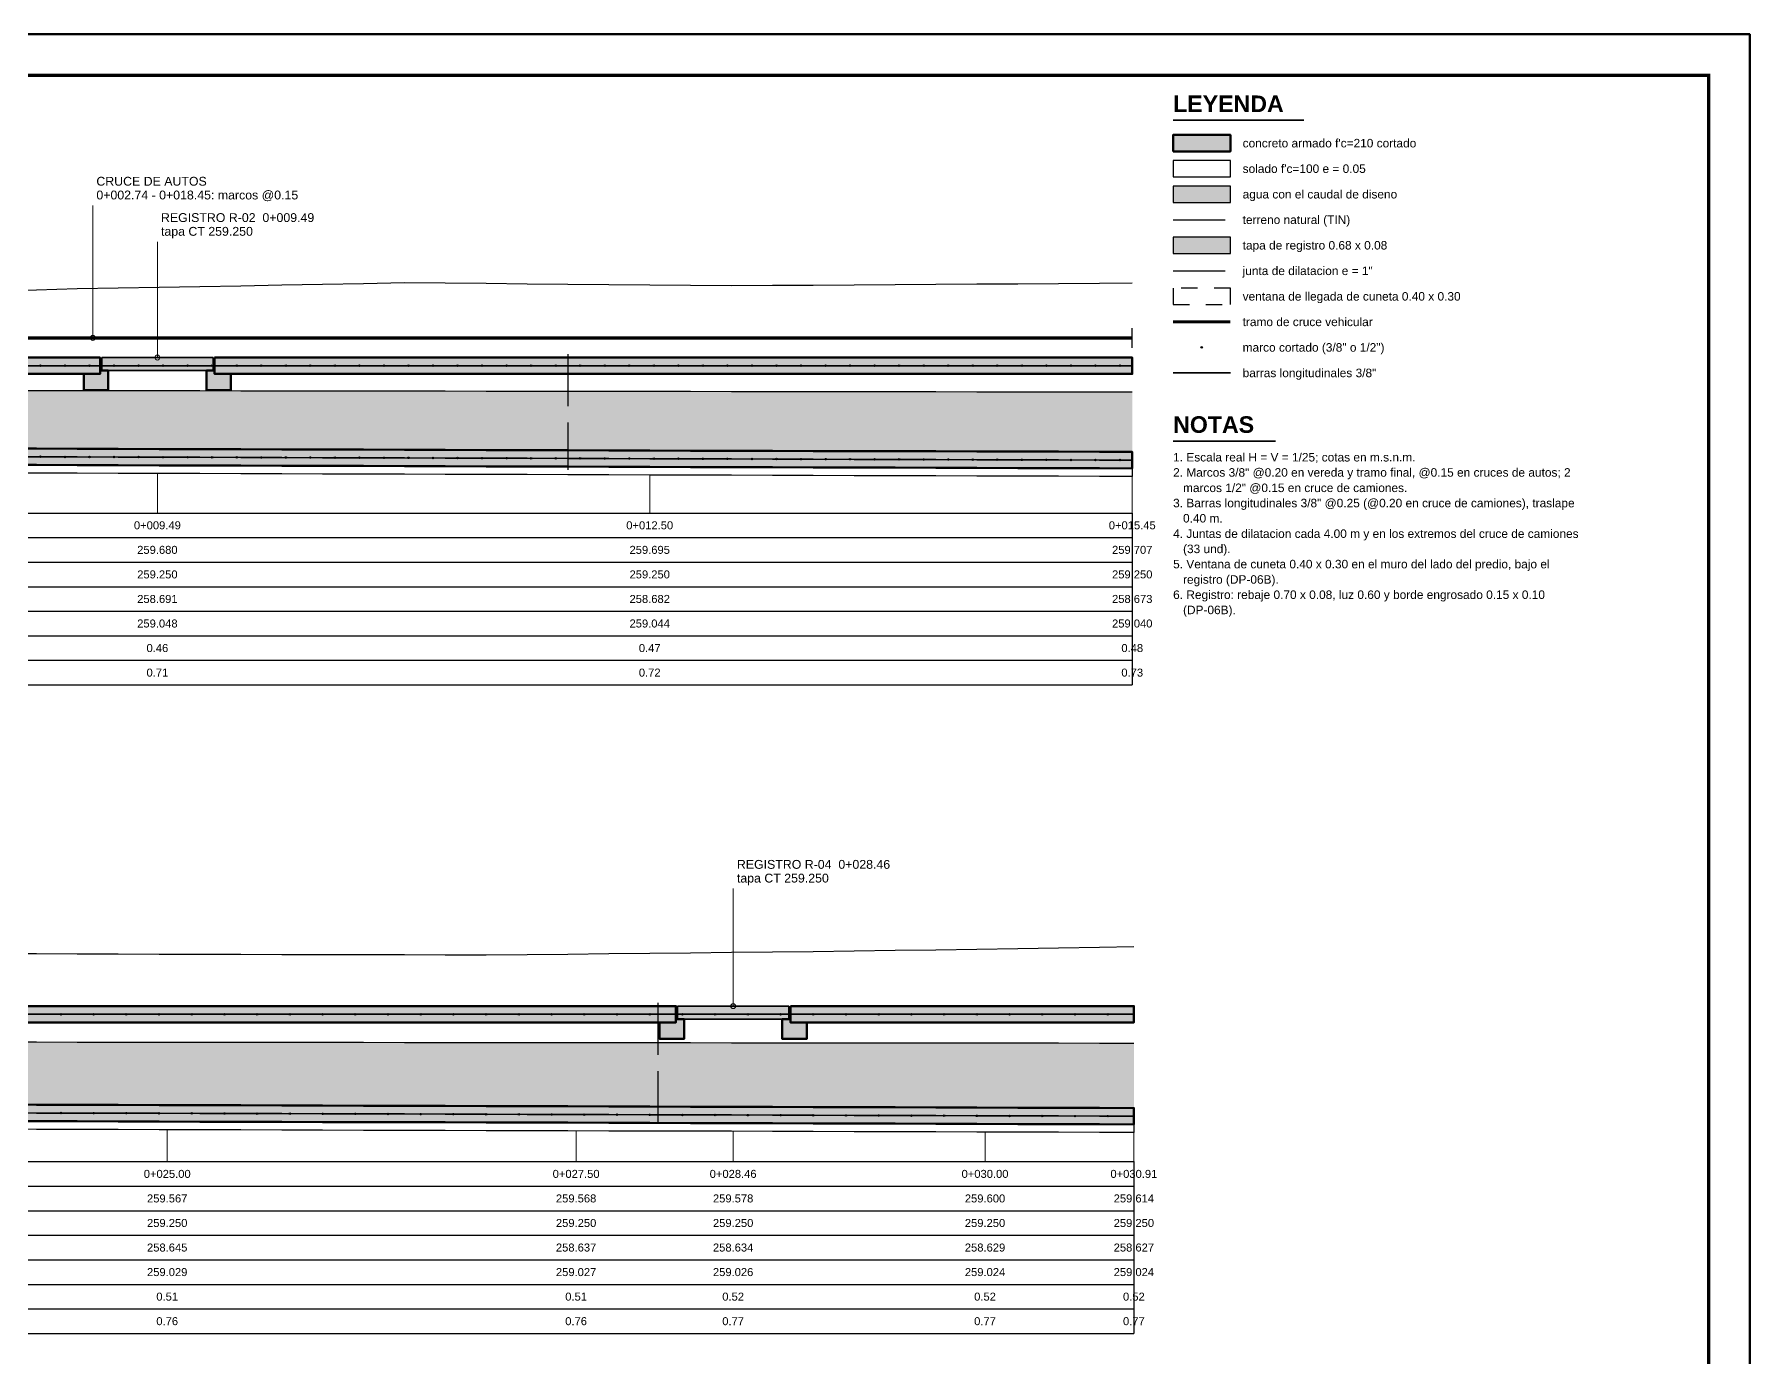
# Model space of a CAD drawing. Header units: metres. Extents: x -573 to 467, y -35 to 119.
# Drawn here: x 74.94 to 85.43, y 6.76 to 14.85 of the extents above; entities that cross this region are included whole.
import ezdxf
from ezdxf.enums import TextEntityAlignment as Align

# ---------------------------------------------------------------- set-up
doc = ezdxf.new("R2010")
doc.units = ezdxf.units.M
doc.header["$LTSCALE"] = 0.25
doc.linetypes.add('DASHED', pattern=[1.524, 1.27, -0.254])
doc.linetypes.add('HIDDEN', pattern=[0.375, 0.25, -0.125])
for name, color, linetype, lineweight in [('ACERO-LONG', 5, 'CONTINUOUS', 35), ('AGUA', 150, 'DASHED', 25), ('CONCRETO', 250, 'CONTINUOUS', 50), ('GRILLA', 9, 'CONTINUOUS', 13), ('LLAMADAS', 30, 'CONTINUOUS', 18), ('MARCO', 7, 'CONTINUOUS', 50), ('REGISTRO', 32, 'CONTINUOUS', 35), ('TITULOS', 160, 'CONTINUOUS', 35)]:
    doc.layers.add(name, color=color, linetype=linetype, lineweight=lineweight)
for name, color, linetype in [('ACERO-PUNTOS', 5, 'CONTINUOUS'), ('CRUCE-VEHICULAR', 30, 'CONTINUOUS'), ('CUNETA-OCULTA', 3, 'HIDDEN'), ('GUITARRA', 8, 'CONTINUOUS'), ('JUNTAS', 8, 'DASHED'), ('LEYENDA', 7, 'CONTINUOUS'), ('SOLADO', 8, 'CONTINUOUS'), ('TERRENO-EXISTENTE', 8, 'DASHED'), ('TEXTOS', 7, 'CONTINUOUS'), ('TEXTOS-NOTAS', 7, 'CONTINUOUS')]:
    doc.layers.add(name, color=color, linetype=linetype)
for name, color, linetype, true_color in [('AGUA-RELLENO', 150, 'CONTINUOUS', 0xcde4f6), ('CONCRETO-ACHURADO', 8, 'CONTINUOUS', 0xe2e2e2), ('ISO-TAPA', 255, 'CONTINUOUS', 0xf8f4e6)]:
    doc.layers.add(name, color=color, linetype=linetype, true_color=true_color)
doc.styles.get("Standard").update_dxf_attribs({"font": 'arial.ttf'})
doc.styles.add('TITULOS', font='arialbd.ttf')

# ---------------------------------------------------------------- blocks, each defined once
blk = doc.blocks.new('ACERO-38')
at = {"layer": 'ACERO-PUNTOS'}
h = blk.add_hatch(color=5, dxfattribs=at)
h.dxf.hatch_style = 1
h.paths.add_polyline_path([(-0.00475, 0, 1), (0.00475, 0, 1)])
at = {"layer": 'ACERO-PUNTOS', "color": 5}
blk.add_circle((0, 0), 0.00475, dxfattribs=at)

msp = doc.modelspace()

# ---------------------------------------------------------------- hatches: boundary and pattern name
at = {"layer": 'AGUA-RELLENO', "true_color": 0xcde4f6}
h = msp.add_hatch(color=7, dxfattribs=at)
h.dxf.hatch_style = 1
h.paths.add_polyline_path([(81.9, 13.823), (82.25, 13.823), (82.25, 13.923), (81.9, 13.923)])
h = msp.add_hatch(color=7, dxfattribs=at)
h.dxf.hatch_style = 1
h.paths.add_polyline_path([(66.2, 12.688), (66.45, 12.688), (66.7, 12.687), (66.95, 12.687), (67.2, 12.686), (67.45, 12.686), (67.7, 12.685), (67.95, 12.685), (68.2, 12.685), (68.45, 12.684), (68.7, 12.684), (68.94, 12.683), (68.95, 12.683), (69.2, 12.683), (69.45, 12.683), (69.7, 12.682), (69.95, 12.682), (70.2, 12.681), (70.45, 12.681), (70.7, 12.681), (70.95, 12.68), (71.2, 12.68), (71.45, 12.679), (71.7, 12.679), (71.95, 12.679), (72.2, 12.678), (72.45, 12.678), (72.7, 12.677), (72.95, 12.677), (73.2, 12.677), (73.45, 12.676), (73.7, 12.676), (73.95, 12.676), (74.2, 12.675), (74.45, 12.675), (74.7, 12.674), (74.95, 12.674), (75.2, 12.674), (75.45, 12.673), (75.7, 12.673), (75.95, 12.673), (76.2, 12.672), (76.45, 12.672), (76.7, 12.672), (76.95, 12.671), (77.2, 12.671), (77.45, 12.671), (77.7, 12.67), (77.95, 12.67), (78.2, 12.67), (78.45, 12.669), (78.7, 12.669), (78.95, 12.669), (79.2, 12.668), (79.45, 12.668), (79.7, 12.668), (79.95, 12.667), (80.2, 12.667), (80.45, 12.667), (80.7, 12.666), (80.95, 12.666), (81.2, 12.666), (81.45, 12.665), (81.65, 12.665), (81.65, 12.298), (81.45, 12.299), (81.2, 12.3), (80.95, 12.3), (80.7, 12.301), (80.45, 12.302), (80.2, 12.303), (79.95, 12.303), (79.7, 12.304), (79.45, 12.305), (79.2, 12.306), (78.95, 12.306), (78.7, 12.307), (78.45, 12.308), (78.2, 12.309), (77.95, 12.31), (77.7, 12.31), (77.45, 12.311), (77.2, 12.312), (76.95, 12.313), (76.7, 12.313), (76.45, 12.314), (76.2, 12.315), (75.95, 12.316), (75.7, 12.316), (75.45, 12.317), (75.2, 12.318), (74.95, 12.319), (74.7, 12.319), (74.45, 12.32), (74.2, 12.321), (73.95, 12.322), (73.7, 12.322), (73.45, 12.323), (73.2, 12.324), (72.95, 12.325), (72.7, 12.325), (72.45, 12.326), (72.2, 12.327), (71.95, 12.328), (71.7, 12.328), (71.45, 12.329), (71.2, 12.33), (70.95, 12.331), (70.7, 12.331), (70.45, 12.332), (70.2, 12.333), (69.95, 12.334), (69.7, 12.334), (69.45, 12.335), (69.2, 12.336), (68.95, 12.337), (68.94, 12.337), (68.7, 12.337), (68.45, 12.338), (68.2, 12.339), (67.95, 12.34), (67.7, 12.34), (67.45, 12.341), (67.2, 12.342), (66.95, 12.343), (66.7, 12.343), (66.45, 12.344), (66.2, 12.345)])
h = msp.add_hatch(color=7, dxfattribs=at)
h.dxf.hatch_style = 1
h.paths.add_polyline_path([(66.2, 8.703), (66.45, 8.702), (66.7, 8.702), (66.95, 8.702), (67.2, 8.701), (67.45, 8.701), (67.7, 8.701), (67.95, 8.7), (68.2, 8.7), (68.45, 8.7), (68.7, 8.7), (68.95, 8.699), (69.2, 8.699), (69.45, 8.699), (69.7, 8.698), (69.95, 8.698), (70.2, 8.698), (70.45, 8.698), (70.7, 8.697), (70.95, 8.697), (71.2, 8.697), (71.45, 8.696), (71.7, 8.696), (71.95, 8.696), (72.2, 8.696), (72.45, 8.695), (72.7, 8.695), (72.95, 8.695), (73.2, 8.695), (73.45, 8.694), (73.7, 8.694), (73.95, 8.694), (74.2, 8.693), (74.45, 8.693), (74.7, 8.693), (74.95, 8.693), (75.2, 8.692), (75.45, 8.692), (75.7, 8.692), (75.95, 8.692), (76.2, 8.691), (76.45, 8.691), (76.7, 8.691), (76.95, 8.691), (77.2, 8.69), (77.45, 8.69), (77.7, 8.69), (77.95, 8.69), (78.2, 8.689), (78.45, 8.689), (78.7, 8.689), (78.95, 8.689), (79.2, 8.688), (79.45, 8.688), (79.7, 8.688), (79.95, 8.688), (80.2, 8.687), (80.45, 8.687), (80.7, 8.687), (80.95, 8.687), (81.2, 8.687), (81.45, 8.686), (81.66, 8.686), (81.66, 8.289), (81.45, 8.29), (81.2, 8.291), (80.95, 8.291), (80.7, 8.292), (80.45, 8.293), (80.2, 8.294), (79.95, 8.294), (79.7, 8.295), (79.45, 8.296), (79.2, 8.297), (78.95, 8.297), (78.7, 8.298), (78.45, 8.299), (78.2, 8.3), (77.95, 8.3), (77.7, 8.301), (77.45, 8.302), (77.2, 8.303), (76.95, 8.303), (76.7, 8.304), (76.45, 8.305), (76.2, 8.306), (75.95, 8.306), (75.7, 8.307), (75.45, 8.308), (75.2, 8.309), (74.95, 8.309), (74.7, 8.31), (74.45, 8.311), (74.2, 8.312), (73.95, 8.312), (73.7, 8.313), (73.45, 8.314), (73.2, 8.315), (72.95, 8.315), (72.7, 8.316), (72.45, 8.317), (72.2, 8.318), (71.95, 8.318), (71.7, 8.319), (71.45, 8.32), (71.2, 8.321), (70.95, 8.321), (70.7, 8.322), (70.45, 8.323), (70.2, 8.324), (69.95, 8.325), (69.7, 8.325), (69.45, 8.326), (69.2, 8.327), (68.95, 8.328), (68.7, 8.328), (68.45, 8.329), (68.2, 8.33), (67.95, 8.331), (67.7, 8.331), (67.45, 8.332), (67.2, 8.333), (66.95, 8.334), (66.7, 8.334), (66.45, 8.335), (66.2, 8.336)])
at = {"layer": 'CONCRETO-ACHURADO', "true_color": 0xe2e2e2}
h = msp.add_hatch(color=7, dxfattribs=at)
h.dxf.hatch_style = 1
h.paths.add_polyline_path([(81.9, 14.135), (82.25, 14.135), (82.25, 14.235), (81.9, 14.235)])
h = msp.add_hatch(color=7, dxfattribs=at)
h.dxf.hatch_style = 1
h.paths.add_polyline_path([(66.55, 12.875), (66.7, 12.875), (66.95, 12.875), (67.2, 12.875), (67.45, 12.875), (67.7, 12.875), (67.95, 12.875), (68.2, 12.875), (68.45, 12.875), (68.7, 12.875), (68.94, 12.875), (68.95, 12.875), (69.2, 12.875), (69.45, 12.875), (69.7, 12.875), (69.95, 12.875), (70.2, 12.875), (70.45, 12.875), (70.7, 12.875), (70.95, 12.875), (71.2, 12.875), (71.45, 12.875), (71.7, 12.875), (71.95, 12.875), (72.2, 12.875), (72.45, 12.875), (72.7, 12.875), (72.95, 12.875), (73.2, 12.875), (73.45, 12.875), (73.7, 12.875), (73.95, 12.875), (74.2, 12.875), (74.45, 12.875), (74.7, 12.875), (74.95, 12.875), (75.2, 12.875), (75.34, 12.875), (75.34, 12.775), (75.2, 12.775), (74.95, 12.775), (74.7, 12.775), (74.45, 12.775), (74.2, 12.775), (73.95, 12.775), (73.7, 12.775), (73.45, 12.775), (73.2, 12.775), (72.95, 12.775), (72.7, 12.775), (72.45, 12.775), (72.2, 12.775), (71.95, 12.775), (71.7, 12.775), (71.45, 12.775), (71.2, 12.775), (70.95, 12.775), (70.7, 12.775), (70.45, 12.775), (70.2, 12.775), (69.95, 12.775), (69.7, 12.775), (69.45, 12.775), (69.2, 12.775), (68.95, 12.775), (68.94, 12.775), (68.7, 12.775), (68.45, 12.775), (68.2, 12.775), (67.95, 12.775), (67.7, 12.775), (67.45, 12.775), (67.2, 12.775), (66.95, 12.775), (66.7, 12.775), (66.55, 12.775)])
h = msp.add_hatch(color=7, dxfattribs=at)
h.dxf.hatch_style = 1
h.paths.add_polyline_path([(75.39, 12.795), (75.34, 12.795), (75.34, 12.775), (75.24, 12.775), (75.24, 12.675), (75.39, 12.675)])
h = msp.add_hatch(color=7, dxfattribs=at)
h.dxf.hatch_style = 1
h.paths.add_polyline_path([(75.99, 12.795), (76.04, 12.795), (76.04, 12.775), (76.14, 12.775), (76.14, 12.675), (75.99, 12.675)])
h = msp.add_hatch(color=7, dxfattribs=at)
h.dxf.hatch_style = 1
h.paths.add_polyline_path([(76.04, 12.875), (76.2, 12.875), (76.45, 12.875), (76.7, 12.875), (76.95, 12.875), (77.2, 12.875), (77.45, 12.875), (77.7, 12.875), (77.95, 12.875), (78.2, 12.875), (78.45, 12.875), (78.7, 12.875), (78.95, 12.875), (79.2, 12.875), (79.45, 12.875), (79.7, 12.875), (79.95, 12.875), (80.2, 12.875), (80.45, 12.875), (80.7, 12.875), (80.95, 12.875), (81.2, 12.875), (81.45, 12.875), (81.65, 12.875), (81.65, 12.775), (81.45, 12.775), (81.2, 12.775), (80.95, 12.775), (80.7, 12.775), (80.45, 12.775), (80.2, 12.775), (79.95, 12.775), (79.7, 12.775), (79.45, 12.775), (79.2, 12.775), (78.95, 12.775), (78.7, 12.775), (78.45, 12.775), (78.2, 12.775), (77.95, 12.775), (77.7, 12.775), (77.45, 12.775), (77.2, 12.775), (76.95, 12.775), (76.7, 12.775), (76.45, 12.775), (76.2, 12.775), (76.04, 12.775)])
h = msp.add_hatch(color=7, dxfattribs=at)
h.dxf.hatch_style = 1
h.paths.add_polyline_path([(66.2, 12.345), (66.45, 12.344), (66.7, 12.343), (66.95, 12.343), (67.2, 12.342), (67.45, 12.341), (67.7, 12.34), (67.95, 12.34), (68.2, 12.339), (68.45, 12.338), (68.7, 12.337), (68.94, 12.337), (68.95, 12.337), (69.2, 12.336), (69.45, 12.335), (69.7, 12.334), (69.95, 12.334), (70.2, 12.333), (70.45, 12.332), (70.7, 12.331), (70.95, 12.331), (71.2, 12.33), (71.45, 12.329), (71.7, 12.328), (71.95, 12.328), (72.2, 12.327), (72.45, 12.326), (72.7, 12.325), (72.95, 12.325), (73.2, 12.324), (73.45, 12.323), (73.7, 12.322), (73.95, 12.322), (74.2, 12.321), (74.45, 12.32), (74.7, 12.319), (74.95, 12.319), (75.2, 12.318), (75.45, 12.317), (75.7, 12.316), (75.95, 12.316), (76.2, 12.315), (76.45, 12.314), (76.7, 12.313), (76.95, 12.313), (77.2, 12.312), (77.45, 12.311), (77.7, 12.31), (77.95, 12.31), (78.2, 12.309), (78.45, 12.308), (78.7, 12.307), (78.95, 12.306), (79.2, 12.306), (79.45, 12.305), (79.7, 12.304), (79.95, 12.303), (80.2, 12.303), (80.45, 12.302), (80.7, 12.301), (80.95, 12.3), (81.2, 12.3), (81.45, 12.299), (81.65, 12.298), (81.65, 12.198), (81.45, 12.199), (81.2, 12.2), (80.95, 12.2), (80.7, 12.201), (80.45, 12.202), (80.2, 12.203), (79.95, 12.203), (79.7, 12.204), (79.45, 12.205), (79.2, 12.206), (78.95, 12.206), (78.7, 12.207), (78.45, 12.208), (78.2, 12.209), (77.95, 12.21), (77.7, 12.21), (77.45, 12.211), (77.2, 12.212), (76.95, 12.213), (76.7, 12.213), (76.45, 12.214), (76.2, 12.215), (75.95, 12.216), (75.7, 12.216), (75.45, 12.217), (75.2, 12.218), (74.95, 12.219), (74.7, 12.219), (74.45, 12.22), (74.2, 12.221), (73.95, 12.222), (73.7, 12.222), (73.45, 12.223), (73.2, 12.224), (72.95, 12.225), (72.7, 12.225), (72.45, 12.226), (72.2, 12.227), (71.95, 12.228), (71.7, 12.228), (71.45, 12.229), (71.2, 12.23), (70.95, 12.231), (70.7, 12.231), (70.45, 12.232), (70.2, 12.233), (69.95, 12.234), (69.7, 12.234), (69.45, 12.235), (69.2, 12.236), (68.95, 12.237), (68.94, 12.237), (68.7, 12.237), (68.45, 12.238), (68.2, 12.239), (67.95, 12.24), (67.7, 12.24), (67.45, 12.241), (67.2, 12.242), (66.95, 12.243), (66.7, 12.243), (66.45, 12.244), (66.2, 12.245)])
h = msp.add_hatch(color=7, dxfattribs=at)
h.dxf.hatch_style = 1
h.paths.add_polyline_path([(70.08, 8.912), (70.2, 8.912), (70.45, 8.912), (70.7, 8.912), (70.95, 8.912), (71.2, 8.912), (71.45, 8.912), (71.7, 8.912), (71.95, 8.912), (72.2, 8.912), (72.45, 8.912), (72.7, 8.912), (72.95, 8.912), (73.2, 8.912), (73.45, 8.912), (73.7, 8.912), (73.95, 8.912), (74.2, 8.912), (74.45, 8.912), (74.7, 8.912), (74.95, 8.912), (75.2, 8.912), (75.45, 8.912), (75.7, 8.912), (75.95, 8.912), (76.2, 8.912), (76.45, 8.912), (76.7, 8.912), (76.95, 8.912), (77.2, 8.912), (77.45, 8.912), (77.7, 8.912), (77.95, 8.912), (78.2, 8.912), (78.45, 8.912), (78.7, 8.912), (78.86, 8.912), (78.86, 8.812), (78.7, 8.812), (78.45, 8.812), (78.2, 8.812), (77.95, 8.812), (77.7, 8.812), (77.45, 8.812), (77.2, 8.812), (76.95, 8.812), (76.7, 8.812), (76.45, 8.812), (76.2, 8.812), (75.95, 8.812), (75.7, 8.812), (75.45, 8.812), (75.2, 8.812), (74.95, 8.812), (74.7, 8.812), (74.45, 8.812), (74.2, 8.812), (73.95, 8.812), (73.7, 8.812), (73.45, 8.812), (73.2, 8.812), (72.95, 8.812), (72.7, 8.812), (72.45, 8.812), (72.2, 8.812), (71.95, 8.812), (71.7, 8.812), (71.45, 8.812), (71.2, 8.812), (70.95, 8.812), (70.7, 8.812), (70.45, 8.812), (70.2, 8.812), (70.08, 8.812)])
h = msp.add_hatch(color=7, dxfattribs=at)
h.dxf.hatch_style = 1
h.paths.add_polyline_path([(78.91, 8.832), (78.86, 8.832), (78.86, 8.812), (78.76, 8.812), (78.76, 8.712), (78.91, 8.712)])
h = msp.add_hatch(color=7, dxfattribs=at)
h.dxf.hatch_style = 1
h.paths.add_polyline_path([(79.51, 8.832), (79.56, 8.832), (79.56, 8.812), (79.66, 8.812), (79.66, 8.712), (79.51, 8.712)])
h = msp.add_hatch(color=7, dxfattribs=at)
h.dxf.hatch_style = 1
h.paths.add_polyline_path([(79.56, 8.912), (79.7, 8.912), (79.95, 8.912), (80.2, 8.912), (80.45, 8.912), (80.7, 8.912), (80.95, 8.912), (81.2, 8.912), (81.45, 8.912), (81.66, 8.912), (81.66, 8.812), (81.45, 8.812), (81.2, 8.812), (80.95, 8.812), (80.7, 8.812), (80.45, 8.812), (80.2, 8.812), (79.95, 8.812), (79.7, 8.812), (79.56, 8.812)])
h = msp.add_hatch(color=7, dxfattribs=at)
h.dxf.hatch_style = 1
h.paths.add_polyline_path([(66.2, 8.336), (66.45, 8.335), (66.7, 8.334), (66.95, 8.334), (67.2, 8.333), (67.45, 8.332), (67.7, 8.331), (67.95, 8.331), (68.2, 8.33), (68.45, 8.329), (68.7, 8.328), (68.95, 8.328), (69.2, 8.327), (69.45, 8.326), (69.7, 8.325), (69.95, 8.325), (70.2, 8.324), (70.45, 8.323), (70.7, 8.322), (70.95, 8.321), (71.2, 8.321), (71.45, 8.32), (71.7, 8.319), (71.95, 8.318), (72.2, 8.318), (72.45, 8.317), (72.7, 8.316), (72.95, 8.315), (73.2, 8.315), (73.45, 8.314), (73.7, 8.313), (73.95, 8.312), (74.2, 8.312), (74.45, 8.311), (74.7, 8.31), (74.95, 8.309), (75.2, 8.309), (75.45, 8.308), (75.7, 8.307), (75.95, 8.306), (76.2, 8.306), (76.45, 8.305), (76.7, 8.304), (76.95, 8.303), (77.2, 8.303), (77.45, 8.302), (77.7, 8.301), (77.95, 8.3), (78.2, 8.3), (78.45, 8.299), (78.7, 8.298), (78.95, 8.297), (79.2, 8.297), (79.45, 8.296), (79.7, 8.295), (79.95, 8.294), (80.2, 8.294), (80.45, 8.293), (80.7, 8.292), (80.95, 8.291), (81.2, 8.291), (81.45, 8.29), (81.66, 8.289), (81.66, 8.189), (81.45, 8.19), (81.2, 8.191), (80.95, 8.191), (80.7, 8.192), (80.45, 8.193), (80.2, 8.194), (79.95, 8.194), (79.7, 8.195), (79.45, 8.196), (79.2, 8.197), (78.95, 8.197), (78.7, 8.198), (78.45, 8.199), (78.2, 8.2), (77.95, 8.2), (77.7, 8.201), (77.45, 8.202), (77.2, 8.203), (76.95, 8.203), (76.7, 8.204), (76.45, 8.205), (76.2, 8.206), (75.95, 8.206), (75.7, 8.207), (75.45, 8.208), (75.2, 8.209), (74.95, 8.209), (74.7, 8.21), (74.45, 8.211), (74.2, 8.212), (73.95, 8.212), (73.7, 8.213), (73.45, 8.214), (73.2, 8.215), (72.95, 8.215), (72.7, 8.216), (72.45, 8.217), (72.2, 8.218), (71.95, 8.218), (71.7, 8.219), (71.45, 8.22), (71.2, 8.221), (70.95, 8.221), (70.7, 8.222), (70.45, 8.223), (70.2, 8.224), (69.95, 8.225), (69.7, 8.225), (69.45, 8.226), (69.2, 8.227), (68.95, 8.228), (68.7, 8.228), (68.45, 8.229), (68.2, 8.23), (67.95, 8.231), (67.7, 8.231), (67.45, 8.232), (67.2, 8.233), (66.95, 8.234), (66.7, 8.234), (66.45, 8.235), (66.2, 8.236)])
at = {"layer": 'ISO-TAPA', "true_color": 0xf8f4e6}
h = msp.add_hatch(color=7, dxfattribs=at)
h.dxf.hatch_style = 1
h.paths.add_polyline_path([(81.9, 13.511), (82.25, 13.511), (82.25, 13.611), (81.9, 13.611)])
h = msp.add_hatch(color=7, dxfattribs=at)
h.dxf.hatch_style = 1
h.paths.add_polyline_path([(75.35, 12.875), (76.03, 12.875), (76.03, 12.795), (75.35, 12.795)])
h = msp.add_hatch(color=7, dxfattribs=at)
h.dxf.hatch_style = 1
h.paths.add_polyline_path([(78.87, 8.912), (79.55, 8.912), (79.55, 8.832), (78.87, 8.832)])

# ---------------------------------------------------------------- linework, layer by layer
at = {"layer": 'ACERO-LONG'}
msp.add_line((81.9, 12.781), (82.25, 12.781), dxfattribs=at)
for points in [[(74.7, 12.825), (74.95, 12.825), (75.2, 12.825), (75.45, 12.825), (75.7, 12.825), (75.95, 12.825), (76.2, 12.825), (76.45, 12.825), (76.7, 12.825), (76.95, 12.825), (77.2, 12.825), (77.45, 12.825), (77.7, 12.825), (77.95, 12.825), (78.2, 12.825), (78.45, 12.825), (78.7, 12.825), (78.95, 12.825), (79.2, 12.825), (79.45, 12.825), (79.7, 12.825), (79.95, 12.825), (80.2, 12.825), (80.45, 12.825), (80.7, 12.825), (80.95, 12.825), (81.2, 12.825), (81.45, 12.825), (81.65, 12.825)], [(74.7, 12.269), (74.95, 12.269), (75.2, 12.268), (75.45, 12.267), (75.7, 12.266), (75.95, 12.266), (76.2, 12.265), (76.45, 12.264), (76.7, 12.263), (76.95, 12.263), (77.2, 12.262), (77.45, 12.261), (77.7, 12.26), (77.95, 12.26), (78.2, 12.259), (78.45, 12.258), (78.7, 12.257), (78.95, 12.256), (79.2, 12.256), (79.45, 12.255), (79.7, 12.254), (79.95, 12.253), (80.2, 12.253), (80.45, 12.252), (80.7, 12.251), (80.95, 12.25), (81.2, 12.25), (81.45, 12.249), (81.65, 12.248)], [(74.7, 8.862), (74.95, 8.862), (75.2, 8.862), (75.45, 8.862), (75.7, 8.862), (75.95, 8.862), (76.2, 8.862), (76.45, 8.862), (76.7, 8.862), (76.95, 8.862), (77.2, 8.862), (77.45, 8.862), (77.7, 8.862), (77.95, 8.862), (78.2, 8.862), (78.45, 8.862), (78.7, 8.862), (78.95, 8.862), (79.2, 8.862), (79.45, 8.862), (79.7, 8.862), (79.95, 8.862), (80.2, 8.862), (80.45, 8.862), (80.7, 8.862), (80.95, 8.862), (81.2, 8.862), (81.45, 8.862), (81.66, 8.862)], [(74.7, 8.26), (74.95, 8.259), (75.2, 8.259), (75.45, 8.258), (75.7, 8.257), (75.95, 8.256), (76.2, 8.256), (76.45, 8.255), (76.7, 8.254), (76.95, 8.253), (77.2, 8.253), (77.45, 8.252), (77.7, 8.251), (77.95, 8.25), (78.2, 8.25), (78.45, 8.249), (78.7, 8.248), (78.95, 8.247), (79.2, 8.247), (79.45, 8.246), (79.7, 8.245), (79.95, 8.244), (80.2, 8.244), (80.45, 8.243), (80.7, 8.242), (80.95, 8.241), (81.2, 8.241), (81.45, 8.24), (81.66, 8.239)]]:
    msp.add_lwpolyline(points, dxfattribs=at)
at = {"layer": 'AGUA'}
for points in [[(74.7, 12.674), (74.95, 12.674), (75.2, 12.674), (75.45, 12.673), (75.7, 12.673), (75.95, 12.673), (76.2, 12.672), (76.45, 12.672), (76.7, 12.672), (76.95, 12.671), (77.2, 12.671), (77.45, 12.671), (77.7, 12.67), (77.95, 12.67), (78.2, 12.67), (78.45, 12.669), (78.7, 12.669), (78.95, 12.669), (79.2, 12.668), (79.45, 12.668), (79.7, 12.668), (79.95, 12.667), (80.2, 12.667), (80.45, 12.667), (80.7, 12.666), (80.95, 12.666), (81.2, 12.666), (81.45, 12.665), (81.65, 12.665)], [(74.7, 8.693), (74.95, 8.693), (75.2, 8.692), (75.45, 8.692), (75.7, 8.692), (75.95, 8.692), (76.2, 8.691), (76.45, 8.691), (76.7, 8.691), (76.95, 8.691), (77.2, 8.69), (77.45, 8.69), (77.7, 8.69), (77.95, 8.69), (78.2, 8.689), (78.45, 8.689), (78.7, 8.689), (78.95, 8.689), (79.2, 8.688), (79.45, 8.688), (79.7, 8.688), (79.95, 8.688), (80.2, 8.687), (80.45, 8.687), (80.7, 8.687), (80.95, 8.687), (81.2, 8.687), (81.45, 8.686), (81.66, 8.686)]]:
    msp.add_lwpolyline(points, dxfattribs=at)
at = {"layer": 'AGUA-RELLENO'}
msp.add_lwpolyline([(81.9, 13.823), (82.25, 13.823), (82.25, 13.923), (81.9, 13.923)], close=True, dxfattribs=at)
at = {"layer": 'CONCRETO'}
for points in [[(81.9, 14.135), (82.25, 14.135), (82.25, 14.235), (81.9, 14.235)], [(75.39, 12.795), (75.34, 12.795), (75.34, 12.775), (75.24, 12.775), (75.24, 12.675), (75.39, 12.675)], [(75.99, 12.795), (76.04, 12.795), (76.04, 12.775), (76.14, 12.775), (76.14, 12.675), (75.99, 12.675)], [(76.04, 12.875), (76.2, 12.875), (76.45, 12.875), (76.7, 12.875), (76.95, 12.875), (77.2, 12.875), (77.45, 12.875), (77.7, 12.875), (77.95, 12.875), (78.2, 12.875), (78.45, 12.875), (78.7, 12.875), (78.95, 12.875), (79.2, 12.875), (79.45, 12.875), (79.7, 12.875), (79.95, 12.875), (80.2, 12.875), (80.45, 12.875), (80.7, 12.875), (80.95, 12.875), (81.2, 12.875), (81.45, 12.875), (81.65, 12.875), (81.65, 12.775), (81.45, 12.775), (81.2, 12.775), (80.95, 12.775), (80.7, 12.775), (80.45, 12.775), (80.2, 12.775), (79.95, 12.775), (79.7, 12.775), (79.45, 12.775), (79.2, 12.775), (78.95, 12.775), (78.7, 12.775), (78.45, 12.775), (78.2, 12.775), (77.95, 12.775), (77.7, 12.775), (77.45, 12.775), (77.2, 12.775), (76.95, 12.775), (76.7, 12.775), (76.45, 12.775), (76.2, 12.775), (76.04, 12.775)], [(78.91, 8.832), (78.86, 8.832), (78.86, 8.812), (78.76, 8.812), (78.76, 8.712), (78.91, 8.712)], [(79.51, 8.832), (79.56, 8.832), (79.56, 8.812), (79.66, 8.812), (79.66, 8.712), (79.51, 8.712)], [(79.56, 8.912), (79.7, 8.912), (79.95, 8.912), (80.2, 8.912), (80.45, 8.912), (80.7, 8.912), (80.95, 8.912), (81.2, 8.912), (81.45, 8.912), (81.66, 8.912), (81.66, 8.812), (81.45, 8.812), (81.2, 8.812), (80.95, 8.812), (80.7, 8.812), (80.45, 8.812), (80.2, 8.812), (79.95, 8.812), (79.7, 8.812), (79.56, 8.812)]]:
    msp.add_lwpolyline(points, close=True, dxfattribs=at)
for points in [[(74.7, 12.875), (74.95, 12.875), (75.2, 12.875), (75.34, 12.875), (75.34, 12.775), (75.2, 12.775), (74.95, 12.775), (74.7, 12.775)], [(74.7, 12.319), (74.95, 12.319), (75.2, 12.318), (75.45, 12.317), (75.7, 12.316), (75.95, 12.316), (76.2, 12.315), (76.45, 12.314), (76.7, 12.313), (76.95, 12.313), (77.2, 12.312), (77.45, 12.311), (77.7, 12.31), (77.95, 12.31), (78.2, 12.309), (78.45, 12.308), (78.7, 12.307), (78.95, 12.306), (79.2, 12.306), (79.45, 12.305), (79.7, 12.304), (79.95, 12.303), (80.2, 12.303), (80.45, 12.302), (80.7, 12.301), (80.95, 12.3), (81.2, 12.3), (81.45, 12.299), (81.65, 12.298), (81.65, 12.198), (81.45, 12.199), (81.2, 12.2), (80.95, 12.2), (80.7, 12.201), (80.45, 12.202), (80.2, 12.203), (79.95, 12.203), (79.7, 12.204), (79.45, 12.205), (79.2, 12.206), (78.95, 12.206), (78.7, 12.207), (78.45, 12.208), (78.2, 12.209), (77.95, 12.21), (77.7, 12.21), (77.45, 12.211), (77.2, 12.212), (76.95, 12.213), (76.7, 12.213), (76.45, 12.214), (76.2, 12.215), (75.95, 12.216), (75.7, 12.216), (75.45, 12.217), (75.2, 12.218), (74.95, 12.219), (74.7, 12.219)], [(74.7, 8.912), (74.95, 8.912), (75.2, 8.912), (75.45, 8.912), (75.7, 8.912), (75.95, 8.912), (76.2, 8.912), (76.45, 8.912), (76.7, 8.912), (76.95, 8.912), (77.2, 8.912), (77.45, 8.912), (77.7, 8.912), (77.95, 8.912), (78.2, 8.912), (78.45, 8.912), (78.7, 8.912), (78.86, 8.912), (78.86, 8.812), (78.7, 8.812), (78.45, 8.812), (78.2, 8.812), (77.95, 8.812), (77.7, 8.812), (77.45, 8.812), (77.2, 8.812), (76.95, 8.812), (76.7, 8.812), (76.45, 8.812), (76.2, 8.812), (75.95, 8.812), (75.7, 8.812), (75.45, 8.812), (75.2, 8.812), (74.95, 8.812), (74.7, 8.812)], [(74.7, 8.31), (74.95, 8.309), (75.2, 8.309), (75.45, 8.308), (75.7, 8.307), (75.95, 8.306), (76.2, 8.306), (76.45, 8.305), (76.7, 8.304), (76.95, 8.303), (77.2, 8.303), (77.45, 8.302), (77.7, 8.301), (77.95, 8.3), (78.2, 8.3), (78.45, 8.299), (78.7, 8.298), (78.95, 8.297), (79.2, 8.297), (79.45, 8.296), (79.7, 8.295), (79.95, 8.294), (80.2, 8.294), (80.45, 8.293), (80.7, 8.292), (80.95, 8.291), (81.2, 8.291), (81.45, 8.29), (81.66, 8.289), (81.66, 8.189), (81.45, 8.19), (81.2, 8.191), (80.95, 8.191), (80.7, 8.192), (80.45, 8.193), (80.2, 8.194), (79.95, 8.194), (79.7, 8.195), (79.45, 8.196), (79.2, 8.197), (78.95, 8.197), (78.7, 8.198), (78.45, 8.199), (78.2, 8.2), (77.95, 8.2), (77.7, 8.201), (77.45, 8.202), (77.2, 8.203), (76.95, 8.203), (76.7, 8.204), (76.45, 8.205), (76.2, 8.206), (75.95, 8.206), (75.7, 8.207), (75.45, 8.208), (75.2, 8.209), (74.95, 8.209), (74.7, 8.21)]]:
    msp.add_lwpolyline(points, dxfattribs=at)
at = {"layer": 'CRUCE-VEHICULAR'}
msp.add_line((81.65, 12.935), (81.65, 13.055), dxfattribs=at)
for points, const_width in [([(68.94, 12.995), (81.65, 12.995)], 0.02), ([(81.9, 13.093), (82.25, 13.093)], 0.0175)]:
    msp.add_lwpolyline(points, dxfattribs=dict(at, const_width=const_width))
at = {"layer": 'CUNETA-OCULTA'}
msp.add_lwpolyline([(81.9, 13.199), (82.25, 13.199), (82.25, 13.299), (81.9, 13.299)], close=True, dxfattribs=at)
at = {"layer": 'GRILLA'}
for p, q in [((75.69, 11.925), (75.69, 12.166)), ((78.7, 11.925), (78.7, 12.157)), ((81.65, 11.925), (81.65, 12.148)), ((75.75, 7.962), (75.75, 8.157)), ((78.25, 7.962), (78.25, 8.149)), ((79.21, 7.962), (79.21, 8.147)), ((80.75, 7.962), (80.75, 8.142)), ((81.66, 7.962), (81.66, 8.139))]:
    msp.add_line(p, q, dxfattribs=at)
at = {"layer": 'GUITARRA'}
for p, q in [((65.1, 11.925), (81.65, 11.925)), ((81.65, 11.925), (81.65, 10.875)), ((65.1, 11.775), (81.65, 11.775)), ((65.1, 11.625), (81.65, 11.625)), ((65.1, 11.475), (81.65, 11.475)), ((65.1, 11.325), (81.65, 11.325)), ((65.1, 11.175), (81.65, 11.175)), ((65.1, 11.025), (81.65, 11.025)), ((65.1, 10.875), (81.65, 10.875)), ((65.1, 7.962), (81.66, 7.962)), ((81.66, 7.962), (81.66, 6.912)), ((65.1, 7.812), (81.66, 7.812)), ((65.1, 7.662), (81.66, 7.662)), ((65.1, 7.512), (81.66, 7.512)), ((65.1, 7.362), (81.66, 7.362)), ((65.1, 7.212), (81.66, 7.212)), ((65.1, 7.062), (81.66, 7.062)), ((65.1, 6.912), (81.66, 6.912))]:
    msp.add_line(p, q, dxfattribs=at)
at = {"layer": 'ISO-TAPA'}
msp.add_lwpolyline([(81.9, 13.511), (82.25, 13.511), (82.25, 13.611), (81.9, 13.611)], close=True, dxfattribs=at)
at = {"layer": 'JUNTAS'}
for p, q in [((81.9, 13.405), (82.25, 13.405)), ((78.2, 12.895), (78.2, 12.189)), ((78.75, 8.932), (78.75, 8.178))]:
    msp.add_line(p, q, dxfattribs=at)
at = {"layer": 'LLAMADAS'}
for p, q in [((75.295, 12.995), (75.295, 13.805)), ((75.69, 12.875), (75.69, 13.583)), ((79.21, 8.912), (79.21, 9.631))]:
    msp.add_line(p, q, dxfattribs=at)
for centre in [(75.295, 12.995), (75.69, 12.875), (79.21, 8.912)]:
    msp.add_circle(centre, 0.015, dxfattribs=at)
at = {"layer": 'MARCO'}
msp.add_lwpolyline([(64.4, 0), (85.425, 0), (85.425, 14.85), (64.4, 14.85)], close=True, dxfattribs=at)
at = {"layer": 'MARCO', "const_width": 0.02}
msp.add_lwpolyline([(65.025, 0.25), (85.175, 0.25), (85.175, 14.6), (65.025, 14.6)], close=True, dxfattribs=at)
at = {"layer": 'REGISTRO'}
for points in [[(75.35, 12.875), (76.03, 12.875), (76.03, 12.795), (75.35, 12.795)], [(78.87, 8.912), (79.55, 8.912), (79.55, 8.832), (78.87, 8.832)]]:
    msp.add_lwpolyline(points, close=True, dxfattribs=at)
at = {"layer": 'SOLADO'}
msp.add_lwpolyline([(81.9, 13.979), (82.25, 13.979), (82.25, 14.079), (81.9, 14.079)], close=True, dxfattribs=at)
for points in [[(74.7, 12.219), (74.95, 12.219), (75.2, 12.218), (75.45, 12.217), (75.7, 12.216), (75.95, 12.216), (76.2, 12.215), (76.45, 12.214), (76.7, 12.213), (76.95, 12.213), (77.2, 12.212), (77.45, 12.211), (77.7, 12.21), (77.95, 12.21), (78.2, 12.209), (78.45, 12.208), (78.7, 12.207), (78.95, 12.206), (79.2, 12.206), (79.45, 12.205), (79.7, 12.204), (79.95, 12.203), (80.2, 12.203), (80.45, 12.202), (80.7, 12.201), (80.95, 12.2), (81.2, 12.2), (81.45, 12.199), (81.65, 12.198), (81.65, 12.148), (81.45, 12.149), (81.2, 12.15), (80.95, 12.15), (80.7, 12.151), (80.45, 12.152), (80.2, 12.153), (79.95, 12.153), (79.7, 12.154), (79.45, 12.155), (79.2, 12.156), (78.95, 12.156), (78.7, 12.157), (78.45, 12.158), (78.2, 12.159), (77.95, 12.16), (77.7, 12.16), (77.45, 12.161), (77.2, 12.162), (76.95, 12.163), (76.7, 12.163), (76.45, 12.164), (76.2, 12.165), (75.95, 12.166), (75.7, 12.166), (75.45, 12.167), (75.2, 12.168), (74.95, 12.169), (74.7, 12.169)], [(74.7, 8.21), (74.95, 8.209), (75.2, 8.209), (75.45, 8.208), (75.7, 8.207), (75.95, 8.206), (76.2, 8.206), (76.45, 8.205), (76.7, 8.204), (76.95, 8.203), (77.2, 8.203), (77.45, 8.202), (77.7, 8.201), (77.95, 8.2), (78.2, 8.2), (78.45, 8.199), (78.7, 8.198), (78.95, 8.197), (79.2, 8.197), (79.45, 8.196), (79.7, 8.195), (79.95, 8.194), (80.2, 8.194), (80.45, 8.193), (80.7, 8.192), (80.95, 8.191), (81.2, 8.191), (81.45, 8.19), (81.66, 8.189), (81.66, 8.139), (81.45, 8.14), (81.2, 8.141), (80.95, 8.141), (80.7, 8.142), (80.45, 8.143), (80.2, 8.144), (79.95, 8.144), (79.7, 8.145), (79.45, 8.146), (79.2, 8.147), (78.95, 8.147), (78.7, 8.148), (78.45, 8.149), (78.2, 8.15), (77.95, 8.15), (77.7, 8.151), (77.45, 8.152), (77.2, 8.153), (76.95, 8.153), (76.7, 8.154), (76.45, 8.155), (76.2, 8.156), (75.95, 8.156), (75.7, 8.157), (75.45, 8.158), (75.2, 8.159), (74.95, 8.159), (74.7, 8.16)]]:
    msp.add_lwpolyline(points, dxfattribs=at)
at = {"layer": 'TERRENO-EXISTENTE'}
msp.add_line((81.9, 13.717), (82.25, 13.717), dxfattribs=at)
for points in [[(74.7, 13.281), (74.95, 13.289), (75.2, 13.296), (75.45, 13.301), (75.7, 13.305), (75.95, 13.31), (76.2, 13.314), (76.45, 13.319), (76.7, 13.324), (76.95, 13.328), (77.2, 13.333), (77.45, 13.331), (77.7, 13.329), (77.95, 13.326), (78.2, 13.324), (78.45, 13.322), (78.7, 13.319), (78.95, 13.317), (79.2, 13.315), (79.45, 13.317), (79.7, 13.318), (79.95, 13.32), (80.2, 13.322), (80.45, 13.323), (80.7, 13.325), (80.95, 13.326), (81.2, 13.328), (81.45, 13.33), (81.65, 13.332)], [(74.7, 9.234), (74.95, 9.233), (75.2, 9.232), (75.45, 9.231), (75.7, 9.23), (75.95, 9.229), (76.2, 9.229), (76.45, 9.228), (76.7, 9.228), (76.95, 9.227), (77.2, 9.227), (77.45, 9.226), (77.7, 9.226), (77.95, 9.228), (78.2, 9.23), (78.45, 9.233), (78.7, 9.235), (78.95, 9.238), (79.2, 9.241), (79.45, 9.243), (79.7, 9.246), (79.95, 9.25), (80.2, 9.253), (80.45, 9.257), (80.7, 9.261), (80.95, 9.265), (81.2, 9.269), (81.45, 9.273), (81.66, 9.276)]]:
    msp.add_lwpolyline(points, dxfattribs=at)
at = {"layer": 'TITULOS'}
for p, q in [((81.9, 14.325), (82.7, 14.325)), ((81.9, 12.365), (82.525, 12.365))]:
    msp.add_line(p, q, dxfattribs=at)

# ---------------------------------------------------------------- block references
for p in [(74.975, 12.825), (75.125, 12.825), (75.275, 12.825), (75.425, 12.825), (75.575, 12.825), (75.725, 12.825), (75.875, 12.825), (76.025, 12.825), (76.175, 12.825), (76.325, 12.825), (76.475, 12.825), (76.625, 12.825), (76.775, 12.825), (76.925, 12.825), (77.075, 12.825), (77.225, 12.825), (77.375, 12.825), (77.525, 12.825), (77.675, 12.825), (77.825, 12.825), (77.975, 12.825), (78.125, 12.825), (78.275, 12.825), (78.425, 12.825), (78.575, 12.825), (78.725, 12.825), (78.875, 12.825), (79.025, 12.825), (79.175, 12.825), (79.325, 12.825), (79.475, 12.825), (79.625, 12.825), (79.775, 12.825), (79.925, 12.825), (80.075, 12.825), (80.225, 12.825), (80.375, 12.825), (80.525, 12.825), (80.675, 12.825), (80.825, 12.825), (80.975, 12.825), (81.125, 12.825), (81.275, 12.825), (81.425, 12.825), (81.575, 12.825), (74.975, 12.269), (75.125, 12.268), (75.275, 12.268), (75.425, 12.267), (75.575, 12.267), (75.725, 12.266), (75.875, 12.266), (76.025, 12.265), (76.175, 12.265), (76.325, 12.264), (76.475, 12.264), (76.625, 12.264), (76.775, 12.263), (76.925, 12.263), (77.075, 12.262), (77.225, 12.262), (77.375, 12.261), (77.525, 12.261), (77.675, 12.26), (77.825, 12.26), (77.975, 12.259), (78.125, 12.259), (78.275, 12.259), (78.425, 12.258), (78.575, 12.258), (78.725, 12.257), (78.875, 12.257), (79.025, 12.256), (79.175, 12.256), (79.325, 12.255), (79.475, 12.255), (79.625, 12.254), (79.775, 12.254), (79.925, 12.254), (80.075, 12.253), (80.225, 12.253), (80.375, 12.252), (80.525, 12.252), (80.675, 12.251), (80.825, 12.251), (80.975, 12.25), (81.125, 12.25), (81.275, 12.249), (81.425, 12.249), (81.575, 12.249), (75.1, 8.862), (75.3, 8.862), (75.5, 8.862), (75.7, 8.862), (75.9, 8.862), (76.1, 8.862), (76.3, 8.862), (76.5, 8.862), (76.7, 8.862), (76.9, 8.862), (77.1, 8.862), (77.3, 8.862), (77.5, 8.862), (77.7, 8.862), (77.9, 8.862), (78.1, 8.862), (78.3, 8.862), (78.5, 8.862), (78.7, 8.862), (78.9, 8.862), (79.1, 8.862), (79.3, 8.862), (79.5, 8.862), (79.7, 8.862), (79.9, 8.862), (80.1, 8.862), (80.3, 8.862), (80.5, 8.862), (80.7, 8.862), (80.9, 8.862), (81.1, 8.862), (81.3, 8.862), (81.5, 8.862), (75.1, 8.259), (75.3, 8.258), (75.5, 8.258), (75.7, 8.257), (75.9, 8.257), (76.1, 8.256), (76.3, 8.255), (76.5, 8.255), (76.7, 8.254), (76.9, 8.254), (77.1, 8.253), (77.3, 8.252), (77.5, 8.252), (77.7, 8.251), (77.9, 8.251), (78.1, 8.25), (78.3, 8.249), (78.5, 8.249), (78.7, 8.248), (78.9, 8.247), (79.1, 8.247), (79.3, 8.246), (79.5, 8.246), (79.7, 8.245), (79.9, 8.244), (80.1, 8.244), (80.3, 8.243), (80.5, 8.243), (80.7, 8.242), (80.9, 8.241), (81.1, 8.241), (81.3, 8.24), (81.5, 8.24)]:
    msp.add_blockref('ACERO-38', p)
at = {"layer": 'ACERO-PUNTOS'}
msp.add_blockref('ACERO-38', (82.075, 12.937), dxfattribs=at)

# ---------------------------------------------------------------- texts
at = {"layer": 'LEYENDA'}
for s, p in [("concreto armado f'c=210 cortado", (82.325, 14.185)), ("solado f'c=100 e = 0.05", (82.325, 14.029)), ('agua con el caudal de diseno', (82.325, 13.873)), ('terreno natural (TIN)', (82.325, 13.717)), ('tapa de registro 0.68 x 0.08', (82.325, 13.561)), ('junta de dilatacion e = 1"', (82.325, 13.405)), ('ventana de llegada de cuneta 0.40 x 0.30', (82.325, 13.249)), ('tramo de cruce vehicular', (82.325, 13.093)), ('marco cortado (3/8" o 1/2")', (82.325, 12.937)), ('barras longitudinales 3/8"', (82.325, 12.781))]:
    msp.add_text(s, height=0.052, dxfattribs=at).set_placement(p, align=Align.MIDDLE_LEFT)
at = {"layer": 'TEXTOS', "color": 30}
for s, p in [('CRUCE DE AUTOS', (75.317, 13.909)), ('0+002.74 - 0+018.45: marcos @0.15', (75.317, 13.825))]:
    msp.add_text(s, height=0.054, dxfattribs=at).set_placement(p, align=Align.BOTTOM_LEFT)
at = {"layer": 'TEXTOS', "color": 7}
for s, p in [('REGISTRO R-02  0+009.49', (75.712, 13.687)), ('tapa CT 259.250', (75.712, 13.603)), ('REGISTRO R-04  0+028.46', (79.233, 9.735)), ('tapa CT 259.250', (79.233, 9.651))]:
    msp.add_text(s, height=0.054, dxfattribs=at).set_placement(p, align=Align.BOTTOM_LEFT)
at = {"layer": 'TEXTOS'}
for s, p in [('0+009.49', (75.69, 11.85)), ('0+012.50', (78.7, 11.85)), ('0+015.45', (81.65, 11.85)), ('259.680', (75.69, 11.7)), ('259.695', (78.7, 11.7)), ('259.707', (81.65, 11.7)), ('259.250', (75.69, 11.55)), ('259.250', (78.7, 11.55)), ('259.250', (81.65, 11.55)), ('258.691', (75.69, 11.4)), ('258.682', (78.7, 11.4)), ('258.673', (81.65, 11.4)), ('259.048', (75.69, 11.25)), ('259.044', (78.7, 11.25)), ('259.040', (81.65, 11.25)), ('0.46', (75.69, 11.1)), ('0.47', (78.7, 11.1)), ('0.48', (81.65, 11.1)), ('0.71', (75.69, 10.95)), ('0.72', (78.7, 10.95)), ('0.73', (81.65, 10.95)), ('0+025.00', (75.75, 7.887)), ('0+027.50', (78.25, 7.887)), ('0+028.46', (79.21, 7.887)), ('0+030.00', (80.75, 7.887)), ('0+030.91', (81.66, 7.887)), ('259.567', (75.75, 7.737)), ('259.568', (78.25, 7.737)), ('259.578', (79.21, 7.737)), ('259.600', (80.75, 7.737)), ('259.614', (81.66, 7.737)), ('259.250', (75.75, 7.587)), ('259.250', (78.25, 7.587)), ('259.250', (79.21, 7.587)), ('259.250', (80.75, 7.587)), ('259.250', (81.66, 7.587)), ('258.645', (75.75, 7.437)), ('258.637', (78.25, 7.437)), ('258.634', (79.21, 7.437)), ('258.629', (80.75, 7.437)), ('258.627', (81.66, 7.437)), ('259.029', (75.75, 7.287)), ('259.027', (78.25, 7.287)), ('259.026', (79.21, 7.287)), ('259.024', (80.75, 7.287)), ('259.024', (81.66, 7.287)), ('0.51', (75.75, 7.137)), ('0.51', (78.25, 7.137)), ('0.52', (79.21, 7.137)), ('0.52', (80.75, 7.137)), ('0.52', (81.66, 7.137)), ('0.76', (75.75, 6.987)), ('0.76', (78.25, 6.987)), ('0.77', (79.21, 6.987)), ('0.77', (80.75, 6.987)), ('0.77', (81.66, 6.987))]:
    msp.add_text(s, height=0.0489, dxfattribs=at).set_placement(p, align=Align.MIDDLE_CENTER)
at = {"layer": 'TEXTOS-NOTAS'}
for s, p in [('1. Escala real H = V = 1/25; cotas en m.s.n.m.', (81.9, 12.24)), ('2. Marcos 3/8" @0.20 en vereda y tramo final, @0.15 en cruces de autos; 2', (81.9, 12.147)), ('   marcos 1/2" @0.15 en cruce de camiones.', (81.9, 12.053)), ('3. Barras longitudinales 3/8" @0.25 (@0.20 en cruce de camiones), traslape', (81.9, 11.96)), ('   0.40 m.', (81.9, 11.867)), ('4. Juntas de dilatacion cada 4.00 m y en los extremos del cruce de camiones', (81.9, 11.773)), ('5. Ventana de cuneta 0.40 x 0.30 en el muro del lado del predio, bajo el', (81.9, 11.587)), ('   (33 und).', (81.9, 11.68)), ('   registro (DP-06B).', (81.9, 11.493)), ('6. Registro: rebaje 0.70 x 0.08, luz 0.60 y borde engrosado 0.15 x 0.10', (81.9, 11.4)), ('   (DP-06B).', (81.9, 11.307))]:
    msp.add_text(s, height=0.052, dxfattribs=at).set_placement(p)
at = {"layer": 'TITULOS', "style": 'TITULOS'}
for s, p in [('LEYENDA', (81.9, 14.375)), ('NOTAS', (81.9, 12.415))]:
    msp.add_text(s, height=0.1013, dxfattribs=at).set_placement(p)

doc.saveas('drawing.dxf')
